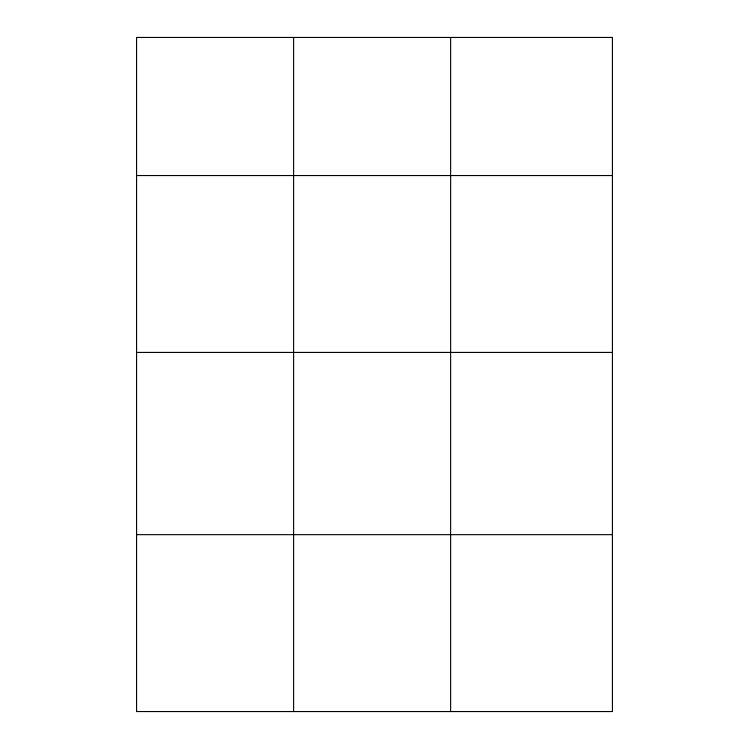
<?xml version="1.0" encoding="UTF-8"?>
<svg xmlns="http://www.w3.org/2000/svg" width="749" height="749" viewBox="0 0 749 749"><rect width="100%" height="100%" fill="white"/><g stroke="black" fill="none" stroke-linecap="round" stroke-linejoin="round"><path stroke-width="1.12" d="M612.429 352.423L612.429 37.45L136.571 37.45L136.571 711.55L612.429 711.55L612.429 352.423L136.571 352.423M136.571 175.547L612.429 175.547M136.571 534.664L612.429 534.664M450.636 37.45L450.636 711.55M293.608 37.45L293.608 711.55"/></g></svg>
